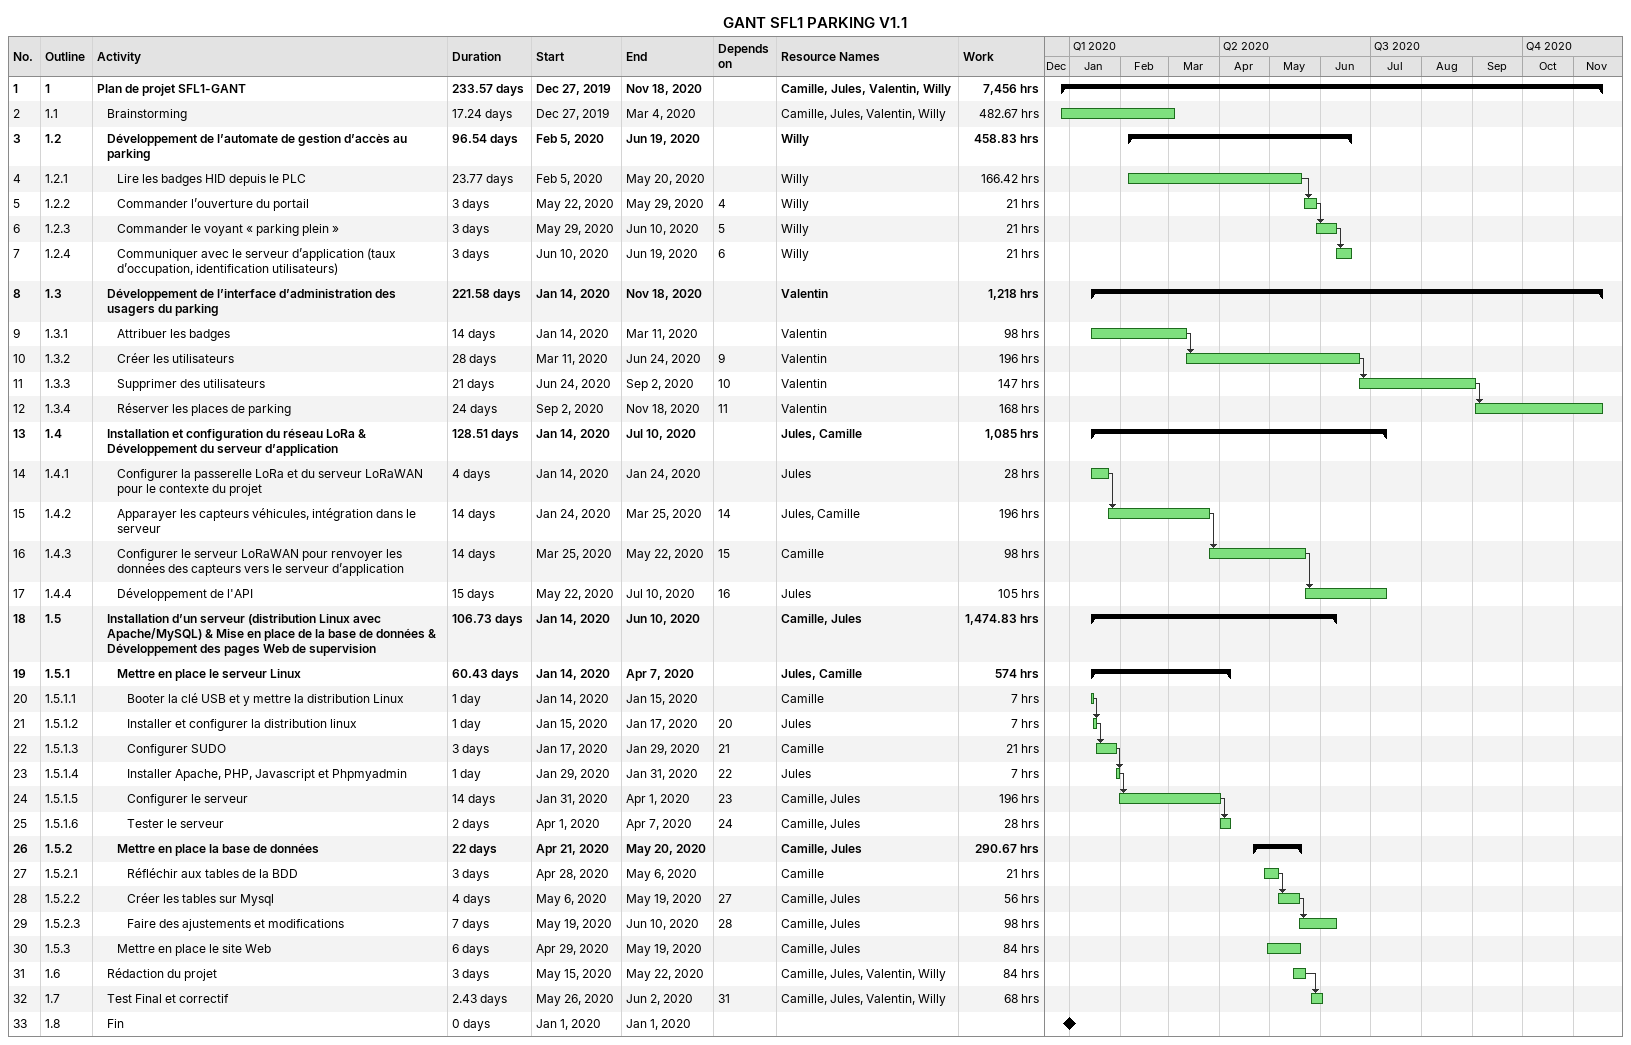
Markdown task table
GANT SFL1 PARKING V1.1

| ID | WBS | Task | Duration | Start | Finish | Predecessors | Resources | Work (h) |
|---|---|---|---|---|---|---|---|---|
| 1 | 1 | **Plan de projet SFL1-GANT** | 233.57d | 2019-12-27 | 2020-11-18 |  | Camille, Jules, Valentin, Willy | 7456 |
| 2 | 1.1 | Brainstorming | 17.24d | 2019-12-27 | 2020-03-04 |  | Camille, Jules, Valentin, Willy | 482.67 |
| 3 | 1.2 | **Développement de l’automate de gestion d’accès au parking** | 96.54d | 2020-02-05 | 2020-06-19 |  | Willy | 458.83 |
| 4 | 1.2.1 | Lire les badges HID depuis le PLC | 23.77d | 2020-02-05 | 2020-05-20 |  | Willy | 166.42 |
| 5 | 1.2.2 | Commander l’ouverture du portail | 3d | 2020-05-22 | 2020-05-29 | 4 | Willy | 21 |
| 6 | 1.2.3 | Commander le voyant « parking plein » | 3d | 2020-05-29 | 2020-06-10 | 5 | Willy | 21 |
| 7 | 1.2.4 | Communiquer avec le serveur d’application (taux d’occupation, identification utilisateurs) | 3d | 2020-06-10 | 2020-06-19 | 6 | Willy | 21 |
| 8 | 1.3 | **Développement de l’interface d’administration des usagers du parking** | 221.58d | 2020-01-14 | 2020-11-18 |  | Valentin | 1218 |
| 9 | 1.3.1 | Attribuer les badges | 14d | 2020-01-14 | 2020-03-11 |  | Valentin | 98 |
| 10 | 1.3.2 | Créer les utilisateurs | 28d | 2020-03-11 | 2020-06-24 | 9 | Valentin | 196 |
| 11 | 1.3.3 | Supprimer des utilisateurs | 21d | 2020-06-24 | 2020-09-02 | 10 | Valentin | 147 |
| 12 | 1.3.4 | Réserver les places de parking | 24d | 2020-09-02 | 2020-11-18 | 11 | Valentin | 168 |
| 13 | 1.4 | **Installation et configuration du réseau LoRa & Développement du serveur d’application** | 128.51d | 2020-01-14 | 2020-07-10 |  | Jules, Camille | 1085 |
| 14 | 1.4.1 | Configurer la passerelle LoRa et du serveur LoRaWAN pour le contexte du projet | 4d | 2020-01-14 | 2020-01-24 |  | Jules | 28 |
| 15 | 1.4.2 | Apparayer les capteurs véhicules, intégration dans le serveur | 14d | 2020-01-24 | 2020-03-25 | 14 | Jules, Camille | 196 |
| 16 | 1.4.3 | Configurer le serveur LoRaWAN pour renvoyer les données des capteurs vers le serveur d’application | 14d | 2020-03-25 | 2020-05-22 | 15 | Camille | 98 |
| 17 | 1.4.4 | Développement de l'API | 15d | 2020-05-22 | 2020-07-10 | 16 | Jules | 105 |
| 18 | 1.5 | **Installation d’un serveur (distribution Linux avec Apache/MySQL) & Mise en place de la base de données & Développement des pages Web de supervision** | 106.73d | 2020-01-14 | 2020-06-10 |  | Camille, Jules | 1474.83 |
| 19 | 1.5.1 | **Mettre en place le serveur Linux** | 60.43d | 2020-01-14 | 2020-04-07 |  | Jules, Camille | 574 |
| 20 | 1.5.1.1 | Booter la clé USB et y mettre la distribution Linux | 1d | 2020-01-14 | 2020-01-15 |  | Camille | 7 |
| 21 | 1.5.1.2 | Installer et configurer la distribution linux | 1d | 2020-01-15 | 2020-01-17 | 20 | Jules | 7 |
| 22 | 1.5.1.3 | Configurer SUDO | 3d | 2020-01-17 | 2020-01-29 | 21 | Camille | 21 |
| 23 | 1.5.1.4 | Installer Apache, PHP, Javascript et Phpmyadmin | 1d | 2020-01-29 | 2020-01-31 | 22 | Jules | 7 |
| 24 | 1.5.1.5 | Configurer le serveur | 14d | 2020-01-31 | 2020-04-01 | 23 | Camille, Jules | 196 |
| 25 | 1.5.1.6 | Tester le serveur | 2d | 2020-04-01 | 2020-04-07 | 24 | Camille, Jules | 28 |
| 26 | 1.5.2 | **Mettre en place la base de données** | 22d | 2020-04-21 | 2020-05-20 |  | Camille, Jules | 290.67 |
| 27 | 1.5.2.1 | Réfléchir aux tables de la BDD | 3d | 2020-04-28 | 2020-05-06 |  | Camille | 21 |
| 28 | 1.5.2.2 | Créer les tables sur Mysql | 4d | 2020-05-06 | 2020-05-19 | 27 | Camille, Jules | 56 |
| 29 | 1.5.2.3 | Faire des ajustements et modifications | 7d | 2020-05-19 | 2020-06-10 | 28 | Camille, Jules | 98 |
| 30 | 1.5.3 | Mettre en place le site Web | 6d | 2020-04-29 | 2020-05-19 |  | Camille, Jules | 84 |
| 31 | 1.6 | Rédaction du projet | 3d | 2020-05-15 | 2020-05-22 |  | Camille, Jules, Valentin, Willy | 84 |
| 32 | 1.7 | Test Final et correctif | 2.43d | 2020-05-26 | 2020-06-02 | 31 | Camille, Jules, Valentin, Willy | 68 |
| 33 | 1.8 | Fin | 0d | 2020-01-01 | 2020-01-01 |  |  |  |
